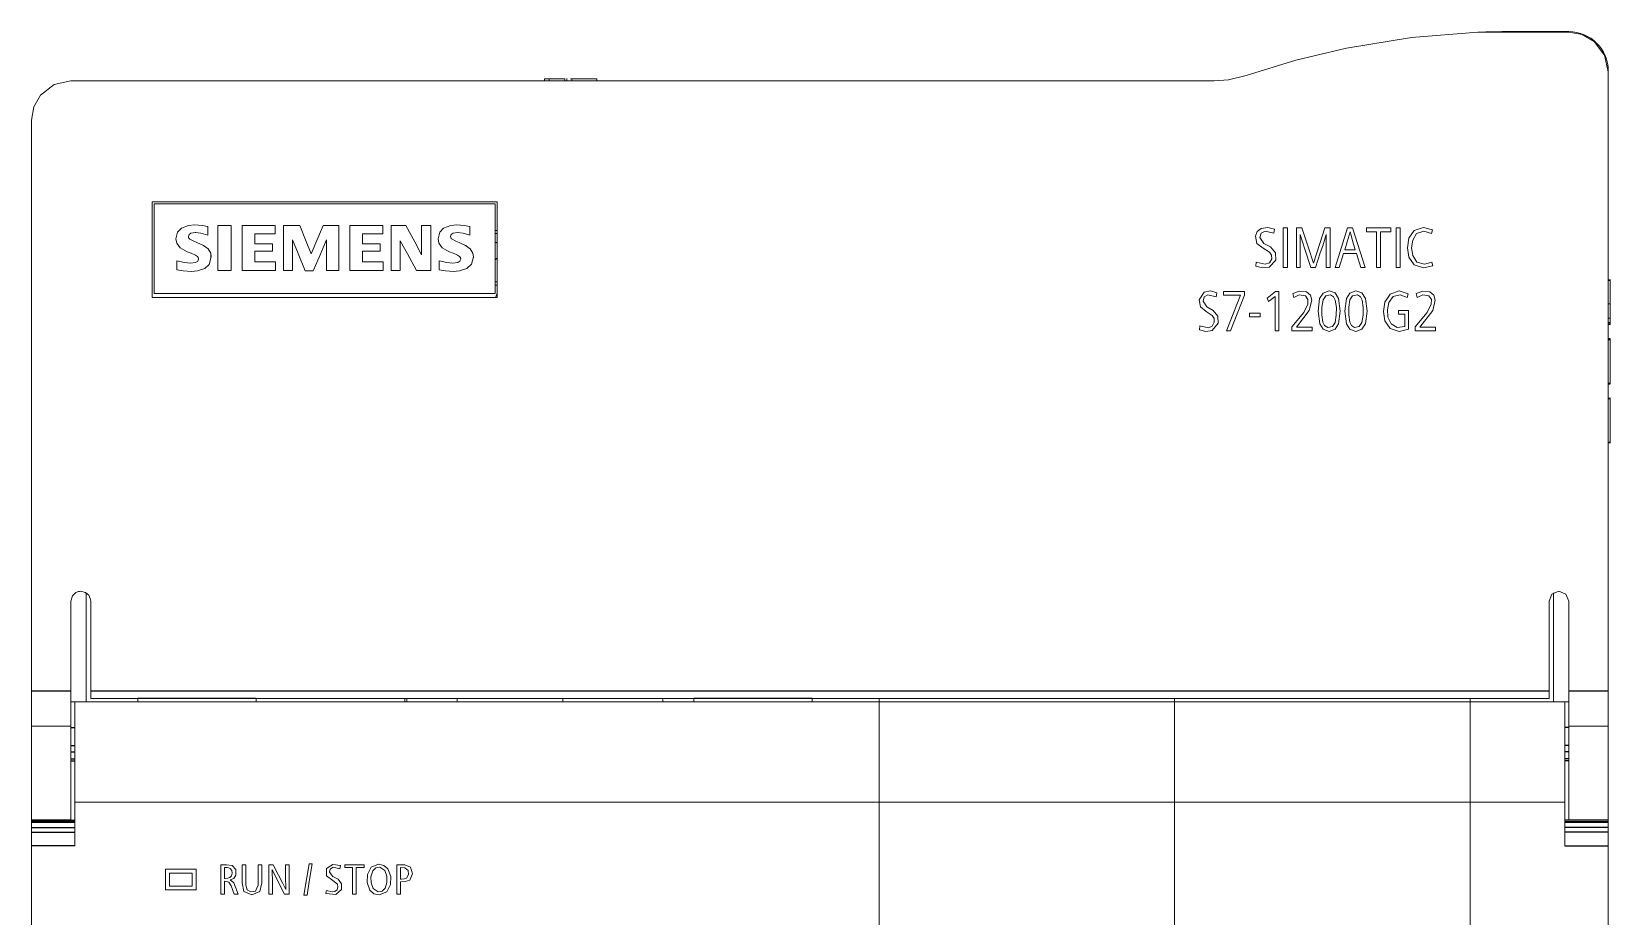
# Model space of a CAD drawing. Header units: inches. Extents: x 57 to 2760, y -193 to 2149.
# Drawn here: x 527.6 to 607.7, y 1696.5 to 1741.4 of the extents above; entities that cross this region are included whole.
import ezdxf

# ---------------------------------------------------------------- set-up
doc = ezdxf.new("R2010")
doc.units = ezdxf.units.IN
doc.header["$MEASUREMENT"] = 0
doc.layers.add('1', color=7, linetype='Continuous')

# ---------------------------------------------------------------- blocks, each defined once
blk = doc.blocks.new('S7-1200G2_1214Dcdcdc')
at = {"layer": '1', "color": 7, "linetype": 'Continuous', "lineweight": 13}
for p, q in [((73.386235, 64.96842), (78, 64.96842)), ((78, 65.000002), (75, 65.000002)), ((60, 62.500002), (2, 62.500002)), ((26.025921, 62.600002), (26.025921, 62.500002)), ((26.257261, 62.600002), (26.257261, 62.500002)), ((27.055037, 62.600002), (27.055037, 62.500002)), ((27.167795, 62.500004), (27.167795, 62.612502)), ((27.421369, 62.600002), (27.421369, 62.500002)), ((27.581242, 62.600002), (27.581242, 62.612502)), ((28.66806, 62.600002), (28.66806, 62.612502)), ((28.685, 62.600002), (28.685, 62.500002)), ((80.0125, 57.827818), (80, 57.827818)), ((80.0125, 57.819045), (80, 57.819045)), ((6.122517, 56.359193), (23.622517, 56.359193)), ((23.522517, 56.263735), (6.222517, 56.263735)), ((8.301178, 54.800002), (8.334163, 54.800002)), ((9.452828, 55.15497), (10.119941, 55.15497)), ((10.679927, 55.15497), (12.353392, 55.15497)), ((12.353392, 54.739031), (11.324317, 54.739031)), ((12.777034, 55.15497), (13.616201, 55.15497)), ((14.789737, 55.15497), (15.589948, 55.15497)), ((16.153181, 55.15497), (17.825023, 55.15497)), ((17.825023, 54.739031), (16.795947, 54.739031)), ((18.245418, 55.15497), (18.998558, 55.15497)), ((19.790654, 55.15497), (20.251628, 55.15497)), ((23.622506, 54.900002), (23.522514, 54.900002)), ((23.522515, 54.757), (23.622509, 54.757)), ((63.068279, 54.976327), (63.027293, 54.76881)), ((63.515391, 55.036677), (63.71892, 55.036677)), ((63.515391, 53.036677), (63.515391, 55.036677)), ((63.71892, 55.036677), (63.71892, 53.036677)), ((64.176279, 55.036677), (64.45945, 55.036677)), ((64.176279, 53.036677), (64.176279, 55.036677)), ((64.370028, 54.702108), (64.370028, 53.036677)), ((65.613094, 55.036677), (65.885087, 55.036677)), ((65.681092, 53.036677), (65.681092, 54.702108)), ((65.885087, 55.036677), (65.885087, 53.036677)), ((66.15056, 53.036677), (66.776517, 55.036677)), ((66.776517, 55.036677), (67.033607, 55.036677)), ((67.033607, 55.036677), (67.664687, 53.036677)), ((67.735014, 55.036677), (68.97482, 55.036677)), ((67.735014, 54.8461), (67.735014, 55.036677)), ((68.249194, 54.8461), (67.735014, 54.8461)), ((68.249194, 53.036677), (68.249194, 54.8461)), ((68.453189, 54.8461), (68.453189, 53.036677)), ((68.97482, 54.8461), (68.453189, 54.8461)), ((68.97482, 55.036677), (68.97482, 54.8461)), ((69.237964, 55.036677), (69.441493, 55.036677)), ((69.237964, 53.036677), (69.237964, 55.036677)), ((69.441493, 55.036677), (69.441493, 53.036677)), ((71.092083, 54.942447), (71.026414, 54.757164)), ((80, 55.236276), (80.0125, 55.236276)), ((80, 55.233517), (80.0125, 55.233517)), ((11.324317, 54.228342), (12.220294, 54.228342)), ((12.220294, 53.852552), (11.324317, 53.852552)), ((16.795947, 54.228342), (17.690301, 54.228342)), ((17.690301, 53.852552), (16.795947, 53.852552)), ((22.050989, 54.162552), (22.034697, 54.135005)), ((66.572988, 53.737047), (66.356884, 53.036677)), ((67.228753, 53.737047), (66.572988, 53.737047)), ((66.634, 53.927624), (67.167741, 53.927624)), ((67.167741, 53.927624), (67.011251, 54.453829)), ((67.444857, 53.036677), (67.228753, 53.737047)), ((10.119941, 52.879351), (9.452828, 52.879351)), ((12.376116, 52.879351), (10.679927, 52.879351)), ((11.324317, 53.319379), (12.376116, 53.319379)), ((13.239631, 52.879351), (12.777034, 52.879351)), ((15.589948, 52.879351), (14.960167, 52.879351)), ((17.847747, 52.879351), (16.153181, 52.879351)), ((16.795947, 53.319379), (17.847747, 53.319379)), ((18.706392, 52.879351), (18.245418, 52.879351)), ((20.251628, 52.879351), (19.526081, 52.879351)), ((21.713466, 53.591855), (21.710394, 53.58666)), ((22.417365, 53.579913), (22.438795, 53.542488)), ((62.119096, 53.097555), (62.145178, 53.299249)), ((63.71892, 53.036677), (63.515391, 53.036677)), ((64.370028, 53.036677), (64.176279, 53.036677)), ((65.152475, 53.036677), (64.916343, 53.036677)), ((65.885087, 53.036677), (65.681092, 53.036677)), ((66.356884, 53.036677), (66.15056, 53.036677)), ((67.664687, 53.036677), (67.444857, 53.036677)), ((68.453189, 53.036677), (68.249194, 53.036677)), ((69.441493, 53.036677), (69.237964, 53.036677)), ((71.051098, 53.305073), (71.101864, 53.119789)), ((14.291431, 52.856868), (13.890513, 52.856868)), ((23.52253, 52.130002), (23.622565, 52.130002)), ((23.622539, 52.300002), (23.522555, 52.300002)), ((80.1, 52.369006), (80, 52.369006)), ((80.1125, 52.400531), (80.000002, 52.400531)), ((80.1125, 52.400243), (80.000002, 52.400243)), ((6.222517, 51.712498), (23.522517, 51.712498)), ((60.102082, 51.546222), (60.140139, 51.753739)), ((61.543483, 51.814088), (60.48265, 51.814088)), ((60.48265, 51.814088), (60.48265, 51.623511)), ((60.48265, 51.623511), (61.349739, 51.623511)), ((61.349739, 51.623511), (60.62666, 49.814088)), ((60.834243, 49.814088), (61.543483, 51.623511)), ((61.543483, 51.623511), (61.543483, 51.814088)), ((63.119813, 51.814088), (62.688647, 51.47952)), ((62.688647, 51.47952), (62.76822, 51.303236)), ((62.76822, 51.303236), (63.101217, 51.563162)), ((63.101217, 51.563162), (63.101217, 49.814088)), ((63.283717, 51.814088), (63.119813, 51.814088)), ((63.283717, 49.814088), (63.283717, 51.814088)), ((63.997282, 51.707154), (64.04442, 51.509165)), ((69.795754, 51.516577), (69.851109, 51.70133)), ((70.258057, 51.707154), (70.305196, 51.509165)), ((61.798204, 50.71033), (61.798204, 50.534046)), ((62.343541, 50.71033), (61.798204, 50.71033)), ((61.798204, 50.534046), (62.343541, 50.534046)), ((62.343541, 50.534046), (62.343541, 50.71033)), ((69.351613, 50.845851), (69.351613, 50.655274)), ((69.862353, 50.845851), (69.351613, 50.845851)), ((69.351613, 50.655274), (69.673366, 50.655274)), ((69.673366, 50.655274), (69.673366, 50.040134)), ((69.862353, 49.900377), (69.862353, 50.845851)), ((80.1, 51.193702), (80, 51.193702)), ((59.282996, 50.076661), (59.258778, 49.874967)), ((60.62666, 49.814088), (60.834243, 49.814088)), ((63.101217, 49.814088), (63.283717, 49.814088)), ((63.949711, 50.015782), (63.949711, 49.814088)), ((63.949711, 49.814088), (64.982001, 49.814088)), ((64.982001, 50.004665), (64.177187, 50.004665)), ((64.982001, 49.814088), (64.982001, 50.004665)), ((70.210486, 50.015782), (70.210486, 49.814088)), ((70.210486, 49.814088), (71.242777, 49.814088)), ((71.242777, 50.004665), (70.437962, 50.004665)), ((71.242777, 49.814088), (71.242777, 50.004665)), ((80.1, 50.463529), (80, 50.463529)), ((80.1, 50.23427), (80, 50.23427)), ((80.1, 50.169006), (80, 50.169006)), ((80.000002, 50.137769), (80.1125, 50.137769)), ((80.1, 49.431481), (80, 49.431481)), ((80.1, 49.369006), (80, 49.369006)), ((80.1125, 49.400243), (80.000002, 49.400243)), ((80.1, 47.169006), (80, 47.169006)), ((80.1, 47.104858), (80, 47.104858)), ((80.000002, 47.137769), (80.1125, 47.137769)), ((80.1, 46.400243), (80, 46.400243)), ((80.1, 46.369006), (80, 46.369006)), ((80.1125, 46.400531), (80.000002, 46.400531)), ((80.1125, 46.400243), (80.1, 46.400243)), ((80.1125, 45.566876), (80.1, 45.566876)), ((80.1, 44.169006), (80, 44.169006)), ((80.000002, 44.137769), (80.1125, 44.137769)), ((2.770571, 36.520377), (2.770571, 31.000002)), ((77.229429, 36.521361), (77.229429, 31.000002)), ((1.999972, 31.000002), (2.2, 31.000002)), ((2.2, 31.000002), (43, 31.000002)), ((3, 31.172255), (77, 31.172255)), ((18.939382, 31.172596), (18.942395, 31.000002)), ((19.04712, 31.000002), (19.044106, 31.172649)), ((19.769058, 31.000002), (19.769058, 31.012502)), ((24.062335, 31), (24.062335, 31.012502)), ((25.562599, 31), (25.562599, 31.012502)), ((58, 31.000002), (43, 31.000002)), ((73, 31.000002), (58, 31.000002)), ((73, 31.000002), (77.8, 31.000002)), ((77.8, 31.000002), (78.000028, 31.000002)), ((0, 29.755881), (2, 29.755881)), ((2, 25.004426), (2, 29.755881)), ((78, 29.755881), (80, 29.755881)), ((78, 29.755881), (78, 25.004426)), ((2.2, 25.908455), (43, 25.908455)), ((58, 25.908455), (43, 25.908455)), ((73, 25.908455), (58, 25.908455)), ((73, 25.908455), (77.8, 25.908455)), ((0, 25.004426), (2, 25.004426)), ((0, 24.923071), (0, 24.881134)), ((0, 24.923071), (2.2, 24.923071)), ((0, 24.881134), (2.2, 24.881134)), ((80, 24.923071), (77.8, 24.923071)), ((80, 24.881134), (77.8, 24.881134)), ((78, 25.004426), (80, 25.004426)), ((80, 24.923071), (80, 24.881134)), ((8.35, 22.500002), (6.8, 22.500002)), ((10.677688, 22.730002), (10.868459, 22.730002)), ((11.504361, 22.730002), (11.685091, 22.730002)), ((12.037348, 22.730002), (12.266189, 22.730002)), ((12.88996, 22.730002), (13.070272, 22.730002)), ((14.080185, 22.772598), (14.237488, 22.772598)), ((15.886651, 22.730002), (16.873973, 22.730002)), ((16.28158, 22.587), (15.886651, 22.587)), ((16.873973, 22.587), (16.472351, 22.587)), ((7, 22.300002), (8.15, 22.300002)), ((8.15, 21.650002), (7, 21.650002)), ((9.790771, 22.039332), (9.820056, 22.039332)), ((18.725203, 22.005864), (18.767875, 22.005864)), ((6.8, 21.450002), (8.35, 21.450002)), ((9.790771, 21.230002), (9.6, 21.230002)), ((10.479387, 21.230002), (10.27732, 21.230002)), ((12.218078, 21.230002), (12.037348, 21.230002)), ((13.070272, 21.230002), (12.839757, 21.230002)), ((13.977688, 21.186264), (13.820386, 21.186264)), ((16.472351, 21.230002), (16.28158, 21.230002)), ((18.725203, 21.230002), (18.534432, 21.230002))]:
    blk.add_line(p, q, dxfattribs=at)
at = {"layer": '1', "color": 7, "linetype": 'Continuous', "lineweight": 25}
for p, q in [((78, 64.96842), (78, 65.000002)), ((2, 31.537434), (0, 31.537434)), ((77, 31.537434), (3, 31.537434)), ((80, 31.537434), (78, 31.537434)), ((11.4, 31.166668), (5.4, 31.166668)), ((39.6, 31.166668), (33.6, 31.166668)), ((1.999972, 29.686741), (2.2, 29.686741)), ((78.000028, 29.686741), (77.8, 29.686741)), ((1.999972, 28.786248), (2.2, 28.786248)), ((1.999972, 28.453152), (2.2, 28.453152)), ((1.999972, 28.108574), (2.2, 28.108574)), ((78.000028, 28.786248), (77.8, 28.786248)), ((78.000028, 28.453152), (77.8, 28.453152)), ((78.000028, 28.108574), (77.8, 28.108574)), ((1.999972, 28.000002), (2.2, 28.000002)), ((78.000028, 28.000002), (77.8, 28.000002)), ((0, 24.985693), (2.2, 24.985693)), ((80, 24.985693), (77.8, 24.985693)), ((0, 24.614556), (2.2, 24.614556)), ((0, 24.383421), (2.2, 24.383421)), ((80, 24.614556), (77.8, 24.614556)), ((80, 24.383421), (77.8, 24.383421)), ((2.2, 23.683648), (0, 23.683648)), ((77.8, 23.683648), (80, 23.683648))]:
    blk.add_line(p, q, dxfattribs=at)
at = {"layer": '1', "color": 7, "linetype": 'Continuous', "lineweight": 13}
for points in [[(73.386235, 64.96842), (70.025774, 64.698958), (66.717363, 64.159819), (64.154134, 63.548456), (61.623057, 62.770511)], [(80, 62.961755), (79.812878, 63.809272), (79.283546, 64.500686), (78.685549, 64.846853), (78, 64.96842)], [(2, 62.500002), (1.142897, 62.30705), (0.454922, 61.769973), (0.117235, 61.174686), (0, 60.500002)], [(26.257261, 62.600002), (26.127711, 62.600002), (26.025921, 62.600002)], [(27.055037, 62.600002), (26.720491, 62.600002), (26.257261, 62.600002)], [(26.914931, 62.600002), (26.780691, 62.600002), (26.670707, 62.600002)], [(27.468484, 62.600002), (27.404426, 62.600002), (27.345802, 62.600002)], [(28.685, 62.600002), (27.977367, 62.600002), (27.421369, 62.600002)], [(61.623057, 62.770511), (60.725534, 62.552873), (60, 62.500002)], [(80, 62.961755), (80, 45.431066), (80, 31.537434)], [(0, 60.500002), (0, 44.334296), (0, 31.537434)], [(6.122517, 51.502592), (6.122517, 54.224751), (6.122517, 56.359193)], [(6.222517, 56.263735), (6.222517, 53.717192), (6.222517, 51.712498)], [(23.522517, 51.712498), (23.522517, 54.263358), (23.522517, 56.263735)], [(23.622517, 56.359193), (23.622517, 53.641938), (23.622517, 51.502593)], [(7.326505, 54.491716), (7.410742, 54.829374), (7.60244, 55.028101)], [(7.537514, 54.032417), (7.36579, 54.266747), (7.326505, 54.491716)], [(7.60244, 55.028101), (7.969581, 55.16769), (8.279292, 55.193513)], [(8.318248, 54.801663), (8.088153, 54.769612), (7.992242, 54.706012), (7.956286, 54.597708)], [(7.956286, 54.597708), (7.965784, 54.544434), (7.982447, 54.513573), (8.006043, 54.487314), (8.034197, 54.466021)], [(8.279292, 55.193513), (8.650716, 55.16802), (8.936667, 55.108398)], [(8.936667, 54.66837), (8.596162, 54.772752), (8.318248, 54.801663)], [(8.936667, 55.108398), (8.936667, 54.862), (8.936667, 54.66837)], [(9.452828, 52.879351), (9.452828, 54.154173), (9.452828, 55.15497)], [(10.119941, 55.15497), (10.119941, 53.881098), (10.119941, 52.879351)], [(10.679927, 52.879351), (10.679927, 54.154173), (10.679927, 55.15497)], [(11.324317, 54.739031), (11.324317, 54.453069), (11.324317, 54.228342)], [(12.353392, 55.15497), (12.353392, 54.922061), (12.353392, 54.739031)], [(12.777034, 52.879351), (12.777034, 54.154173), (12.777034, 55.15497)], [(13.616201, 55.15497), (13.938817, 54.355632), (14.192419, 53.727288)], [(14.192419, 53.727288), (14.526985, 54.526952), (14.789737, 55.15497)], [(15.589948, 55.15497), (15.589948, 53.881098), (15.589948, 52.879351)], [(16.153181, 52.879351), (16.153181, 54.154173), (16.153181, 55.15497)], [(16.795947, 54.739031), (16.795947, 54.453069), (16.795947, 54.228342)], [(17.825023, 55.15497), (17.825023, 54.922061), (17.825023, 54.739031)], [(18.245418, 52.879351), (18.245418, 54.154173), (18.245418, 55.15497)], [(18.998558, 55.15497), (19.442047, 54.326849), (19.790654, 53.675898)], [(19.790654, 53.675898), (19.790654, 54.504382), (19.790654, 55.15497)], [(20.251628, 55.15497), (20.251628, 53.881098), (20.251628, 52.879351)], [(20.626575, 54.49011), (20.711616, 54.828781), (20.904133, 55.028101)], [(20.837584, 54.032417), (20.666272, 54.265954), (20.626575, 54.49011)], [(20.904133, 55.028101), (21.270301, 55.167763), (21.579363, 55.193513)], [(21.618318, 54.801663), (21.387736, 54.769177), (21.291986, 54.704854), (21.256356, 54.596102)], [(21.256356, 54.596102), (21.266008, 54.543363), (21.282795, 54.512907), (21.306332, 54.487054), (21.334267, 54.466021)], [(21.579363, 55.193513), (21.951697, 55.168074), (22.238361, 55.108398)], [(22.238361, 54.66837), (21.89695, 54.772841), (21.618318, 54.801663)], [(22.238361, 55.108398), (22.238361, 54.862), (22.238361, 54.66837)], [(62.145178, 53.299249), (62.592613, 53.199483), (62.808645, 53.271759), (62.925393, 53.464285), (62.923348, 53.656454), (62.821906, 53.817033), (62.484227, 54.011723), (62.177275, 54.246047), (62.107463, 54.61807), (62.195778, 54.85815), (62.396888, 55.015193), (62.735552, 55.061672), (63.068279, 54.976327)], [(63.027293, 54.76881), (62.587671, 54.871174), (62.387653, 54.766477), (62.318195, 54.55471), (62.530978, 54.255316), (62.872663, 54.071238), (63.118002, 53.782984), (63.130462, 53.404267), (62.793952, 53.042595), (62.451774, 53.015474), (62.119096, 53.097555)], [(64.916343, 53.036677), (64.600928, 53.966691), (64.370028, 54.702108)], [(64.45945, 55.036677), (64.789787, 54.034285), (65.043025, 53.244194)], [(65.043025, 53.244194), (65.360167, 54.248915), (65.613094, 55.036677)], [(65.681092, 54.702108), (65.512825, 54.132766), (65.392737, 53.767491), (65.27262, 53.402128), (65.152475, 53.036677)], [(66.903199, 54.839218), (66.756193, 54.327739), (66.634, 53.927624)], [(67.011251, 54.453829), (66.949309, 54.669268), (66.903199, 54.839218)], [(71.101864, 53.119789), (70.623145, 53.008637), (70.161446, 53.159623), (69.883205, 53.557834), (69.808086, 54.036356), (69.886244, 54.514626), (70.161197, 54.91354), (70.619825, 55.066321), (71.092083, 54.942447)], [(71.026414, 54.757164), (70.649035, 54.875221), (70.280279, 54.750288), (70.081038, 54.412216), (70.024138, 54.023397), (70.08311, 53.635504), (70.294596, 53.306346), (70.670901, 53.200228), (71.051098, 53.305073)], [(8.0975, 53.749771), (7.900628, 53.833719), (7.775122, 53.892139), (7.652503, 53.956188), (7.537514, 54.032417)], [(8.034197, 54.466021), (8.230383, 54.370264), (8.388043, 54.302215)], [(8.414013, 53.589177), (8.312002, 53.653722), (8.241575, 53.687973), (8.169899, 53.719703), (8.0975, 53.749771)], [(8.388043, 54.302215), (8.721291, 54.142898), (8.959391, 53.979421)], [(8.959391, 53.979421), (9.089652, 53.762994), (9.116836, 53.565088)], [(9.100634, 53.546452), (9.097618, 53.639515), (9.096575, 53.723295)], [(11.324317, 53.852552), (11.324317, 53.554001), (11.324317, 53.319379)], [(12.220294, 54.228342), (12.220294, 54.017912), (12.220294, 53.852552)], [(13.239631, 54.433902), (13.239631, 53.563573), (13.239631, 52.879351)], [(13.890513, 52.856868), (13.525939, 53.7402), (13.239631, 54.433902)], [(14.960167, 54.433902), (14.585756, 53.550955), (14.291431, 52.856868)], [(14.960167, 52.879351), (14.960167, 53.750119), (14.960167, 54.433902)], [(16.795947, 53.852552), (16.795947, 53.554001), (16.795947, 53.319379)], [(17.690301, 54.228342), (17.690301, 54.017912), (17.690301, 53.852552)], [(18.706392, 54.380906), (18.706392, 53.540239), (18.706392, 52.879351)], [(19.526081, 52.879351), (19.066969, 53.72038), (18.706392, 54.380906)], [(21.399193, 53.749771), (21.201615, 53.833389), (21.075703, 53.891736), (20.952759, 53.95588), (20.837584, 54.032417)], [(21.334267, 54.466021), (21.531319, 54.370151), (21.689737, 54.302215)], [(21.71733, 53.589177), (21.614594, 53.653496), (21.543847, 53.687787), (21.471877, 53.719598), (21.399193, 53.749771)], [(21.689737, 54.302215), (22.023369, 54.143484), (22.261085, 53.979421)], [(22.261085, 53.979421), (22.390925, 53.764683), (22.41853, 53.5683)], [(23.625884, 54.262413), (23.574215, 54.297923), (23.52928, 54.319648)], [(7.373576, 53.375587), (7.760115, 53.278357), (8.071529, 53.248718)], [(7.373576, 52.916288), (7.373576, 53.173514), (7.373576, 53.375587)], [(8.112108, 52.832779), (7.695635, 52.85727), (7.373576, 52.916288)], [(8.071529, 53.248718), (8.321564, 53.28039), (8.429523, 53.344672), (8.472447, 53.460702)], [(8.78896, 52.982131), (8.419597, 52.85624), (8.112108, 52.832779)], [(8.472447, 53.460702), (8.453954, 53.539289), (8.414013, 53.589177)], [(8.424569, 53.589963), (8.424569, 53.582631), (8.424569, 53.576871)], [(9.116836, 53.565088), (9.01548, 53.191411), (8.78896, 52.982131)], [(12.376116, 53.319379), (12.376116, 53.072981), (12.376116, 52.879351)], [(17.847747, 53.319379), (17.847747, 53.072981), (17.847747, 52.879351)], [(20.67527, 53.375587), (21.062714, 53.278274), (21.374846, 53.248718)], [(20.67527, 52.916288), (20.67527, 53.173514), (20.67527, 53.375587)], [(21.412179, 52.832779), (20.996662, 52.85761), (20.67527, 52.916288)], [(21.374846, 53.248718), (21.624881, 53.28039), (21.73284, 53.344672), (21.775764, 53.460702)], [(22.090654, 52.982131), (21.720325, 52.856307), (21.412179, 52.832779)], [(21.775764, 53.460702), (21.756965, 53.539084), (21.71733, 53.589177)], [(22.41853, 53.5683), (22.317625, 53.192742), (22.090654, 52.982131)], [(23.541655, 53.444658), (23.59703, 53.482048), (23.63685, 53.517024)], [(80.1, 52.400248), (80.1, 52.400241), (80.1, 52.400219), (80.1, 52.399791), (80.1, 52.392943), (80.1, 52.283107), (80.1, 51.193702)], [(23.622517, 51.502593), (13.822517, 51.502592), (6.122517, 51.502592)], [(23.606139, 51.700002), (23.572028, 51.58945), (23.545228, 51.502588)], [(60.140139, 51.753739), (59.821903, 51.840097), (59.499081, 51.784044), (59.246865, 51.385348), (59.310256, 51.027646), (59.593139, 50.791874), (59.909967, 50.595659), (60.004416, 50.438952), (60.009678, 50.254447), (59.911749, 50.060513), (59.711124, 49.977528), (59.282996, 50.076661)], [(59.258778, 49.874967), (59.579078, 49.791544), (59.905279, 49.827657), (60.201666, 50.198943), (60.185105, 50.564122), (59.958936, 50.848342), (59.637249, 51.035281), (59.443711, 51.330346), (59.501909, 51.536089), (59.685723, 51.647168), (60.102082, 51.546222)], [(64.04442, 51.509165), (64.327326, 51.648775), (64.634531, 51.599957), (64.766495, 51.408741), (64.760543, 51.173642), (64.554224, 50.749128), (63.949711, 50.015782)], [(64.177187, 50.004665), (64.833005, 50.855667), (64.96719, 51.369712), (64.893088, 51.626496), (64.688189, 51.798123), (64.331977, 51.834768), (63.997282, 51.707154)], [(66.145328, 50.243416), (66.00934, 50.031893), (65.76609, 49.985211), (65.610695, 50.090719), (65.527086, 50.26134), (65.472647, 50.635051), (65.473493, 51.013792), (65.53296, 51.386349)], [(65.53296, 51.386349), (65.667964, 51.598604), (65.911899, 51.643851), (66.067659, 51.538418), (66.151387, 51.367833), (66.205703, 50.994752), (66.204648, 50.61606), (66.145328, 50.243416)], [(67.505859, 50.243416), (67.36987, 50.031893), (67.126621, 49.985211), (66.971226, 50.090719), (66.887616, 50.26134), (66.833178, 50.635051), (66.834023, 51.013792), (66.89349, 51.386349)], [(66.89349, 51.386349), (67.028494, 51.598604), (67.272429, 51.643851), (67.428189, 51.538418), (67.511918, 51.367833), (67.566233, 50.994752), (67.565178, 50.61606), (67.505859, 50.243416)], [(69.851109, 51.70133), (69.386339, 51.843603), (68.933386, 51.68444), (68.671847, 51.279941), (68.598756, 50.805267), (68.668241, 50.329185), (68.93605, 49.930199), (69.392509, 49.786348), (69.862353, 49.900377)], [(69.673366, 50.040134), (69.299666, 49.982451), (68.97948, 50.171064), (68.826119, 50.512787), (68.801907, 50.885714), (68.873628, 51.253337), (69.082595, 51.562997), (69.444225, 51.648763), (69.795754, 51.516577)], [(70.305196, 51.509165), (70.588102, 51.648775), (70.895306, 51.599957), (71.027271, 51.408741), (71.021319, 51.173642), (70.814999, 50.749128), (70.210486, 50.015782)], [(70.437962, 50.004665), (71.093781, 50.855667), (71.227966, 51.369712), (71.153864, 51.626496), (70.948965, 51.798123), (70.592752, 51.834768), (70.258057, 51.707154)], [(80.1, 51.193702), (80.1, 50.804705), (80.1, 50.446529)], [(80.1, 50.463529), (80.1, 50.335144), (80.1, 50.23427)], [(80.1, 50.23427), (80.1, 50.143824), (80.1, 50.138144), (80.1, 50.137788), (80.1, 50.137771), (80.1, 50.137765)], [(80.1, 49.400249), (80.1, 49.400245), (80.1, 49.400232), (80.1, 49.399975), (80.1, 49.395863), (80.1, 49.330078), (80.1, 48.318441), (80.1, 47.221742), (80.1, 47.143015), (80.1, 47.138095), (80.1, 47.137788), (80.1, 47.137773), (80.1, 47.137767)], [(80.1, 46.400248), (80.1, 46.400244), (80.1, 46.400232), (80.1, 46.399999), (80.1, 46.396282), (80.1, 46.337331), (80.1, 45.356333), (80.1, 44.21887), (80.1, 44.142845), (80.1, 44.138081), (80.1, 44.137784), (80.1, 44.137769), (80.1, 44.137764)], [(2, 36.102503), (2.082774, 36.377982), (2.247862, 36.534215)], [(2, 31.537434), (2, 34.094065), (2, 36.102503)], [(2.247863, 36.534213), (2.324893, 36.57071), (2.388983, 36.589957)], [(2.388983, 36.589957), (2.438424, 36.59865), (2.477734, 36.601996)], [(2.477733, 36.602), (2.738862, 36.541746), (2.89912, 36.403573)], [(2.899121, 36.403573), (2.979915, 36.242235), (3, 36.102503)], [(3, 36.102503), (3, 33.546239), (3, 31.537434)], [(77, 36.102503), (77.146313, 36.455922), (77.499595, 36.602502), (77.8534, 36.456209), (78, 36.102503)], [(77, 31.537434), (77, 34.094065), (77, 36.102503)], [(78, 36.102503), (78, 33.546239), (78, 31.537434)], [(0, 31.537434), (0, 30.440214), (0, 29.755881)], [(2, 29.755881), (2, 30.653626), (2, 31.537434)], [(3, 31.537434), (3, 31.332898), (3, 31.172255)], [(77, 31.172255), (77, 31.376812), (77, 31.537434)], [(78, 31.537434), (78, 30.440214), (78, 29.755881)], [(80, 31.537434), (80, 30.440214), (80, 29.755881)], [(2.2, 26.062357), (2.2, 27.166245), (2.2, 28.454894), (2.2, 29.608143), (2.2, 30.352574), (2.2, 30.840053), (2.2, 30.999997)], [(5.4, 31.166668), (5.4, 31.011435), (5.4, 31.000676), (5.4, 31.000047), (5.4, 31.000009), (5.4, 31.000006)], [(11.4, 31.166668), (11.4, 31.011435), (11.4, 31.000676), (11.4, 31.000047), (11.4, 31.000009), (11.4, 31.000006)], [(18.627184, 31.000002), (18.756734, 31.000002), (18.858523, 31.000002)], [(18.858523, 31.000002), (19.412398, 31.000002), (19.6563, 31.000002)], [(20.144389, 31.000002), (20.198936, 31.000002), (20.241795, 31.000002)], [(20.241795, 31.000002), (20.470064, 31.000002), (20.649418, 31.000002)], [(20.649418, 31.000002), (20.774521, 31.000002), (20.872817, 31.000002)], [(21.6, 31.000002), (21.6, 31.172352)], [(22.920461, 31.000002), (23.050011, 31.000002), (23.1518, 31.000002)], [(23.1518, 31.000002), (23.705674, 31.000002), (23.949577, 31.000002)], [(24.315908, 31.000002), (25.023542, 31.000002), (25.57954, 31.000002)], [(26.95, 31.164037), (26.95, 31.071955), (26.95, 31.000002)], [(32.032449, 31.000002), (32.0259, 31.093658), (32.020735, 31.167518)], [(33.6, 31.166668), (33.6, 31.011435), (33.6, 31.000676), (33.6, 31.000047), (33.6, 31.000009), (33.6, 31.000006)], [(39.6, 31.166668), (39.6, 31.011435), (39.6, 31.000676), (39.6, 31.000047), (39.6, 31.000009), (39.6, 31.000006)], [(43, 31.000002), (43, 31.097423), (43, 31.173974)], [(43, 25.908455), (43, 26.998204), (43, 28.32131), (43, 29.530226), (43, 30.201315), (43, 30.700361), (43, 30.943802), (43, 30.989374), (43, 30.997965), (43, 30.999606), (43, 30.999921), (43, 30.999982), (43, 30.999994), (43, 30.999997)], [(43, 25.908455), (43, 26.998204), (43, 28.32131), (43, 29.530226), (43, 30.201315), (43, 30.700361), (43, 30.943802), (43, 30.989374), (43, 30.997965), (43, 30.999606), (43, 30.999921), (43, 30.999982), (43, 30.999994), (43, 30.999997)], [(58, 31.000002), (58, 31.097423), (58, 31.173974)], [(58, 31.000002), (58, 31.097423), (58, 31.173974)], [(58, 25.908455), (58, 26.998204), (58, 28.32131), (58, 29.530226), (58, 30.201315), (58, 30.700361), (58, 30.943802), (58, 30.989374), (58, 30.997965), (58, 30.999606), (58, 30.999921), (58, 30.999982), (58, 30.999994), (58, 30.999997)], [(58, 25.908455), (58, 26.998204), (58, 28.32131), (58, 29.530226), (58, 30.201315), (58, 30.700361), (58, 30.943802), (58, 30.989374), (58, 30.997965), (58, 30.999606), (58, 30.999921), (58, 30.999982), (58, 30.999994), (58, 30.999997)], [(73, 31.000002), (73, 31.097423), (73, 31.173974)], [(73, 31.000007), (73, 30.721747), (73, 29.909088), (73, 28.782179), (73, 27.226637), (73, 25.908455)], [(73, 25.908455), (73, 26.998204), (73, 28.32131), (73, 29.530226), (73, 30.201315), (73, 30.700361), (73, 30.943802), (73, 30.989374), (73, 30.997965), (73, 30.999606), (73, 30.999921), (73, 30.999982), (73, 30.999994), (73, 30.999997)], [(77.8, 26.062357), (77.8, 27.166245), (77.8, 28.454894), (77.8, 29.608143), (77.8, 30.352574), (77.8, 30.840053), (77.8, 30.999997)], [(0, 29.755881), (0, 28.633131), (0, 27.388839), (0, 26.314551), (0, 25.626837), (0, 25.162489), (0, 25.004426)], [(80, 29.755881), (80, 28.633131), (80, 27.388839), (80, 26.314551), (80, 25.626837), (80, 25.162489), (80, 25.004426)], [(72.999, 24.500002), (72.999, 26.180002), (72.999, 27.500002)], [(2.2, 25.908455), (2.2, 25.99464), (2.2, 26.062357)], [(2.2, 25.707282), (2.2, 25.819939), (2.2, 25.908455)], [(2.2, 23.683648), (2.2, 24.817), (2.2, 25.707282)], [(43, -25.908452), (43, 3.11208), (43, 25.908455)], [(43, -25.908452), (43, 3.112358), (43, 25.908455)], [(58, -25.908452), (58, 3.11208), (58, 25.908455)], [(58, -25.908452), (58, 3.11208), (58, 25.908455)], [(73, -25.908452), (73, 3.11208), (73, 25.908455)], [(73, 25.908455), (73, -3.112077), (73, -25.908452)], [(77.8, 25.908455), (77.8, 25.99464), (77.8, 26.062357)], [(77.8, 25.707282), (77.8, 25.819939), (77.8, 25.908455)], [(77.8, 23.683648), (77.8, 24.817), (77.8, 25.707282)], [(0, 24.985693), (0, 24.947679), (0, 24.923071)], [(0, 24.881134), (0, 24.837365), (0, 24.802981)], [(80, 24.985693), (80, 24.947679), (80, 24.923071)], [(80, 24.881134), (80, 24.837365), (80, 24.802981)], [(0, 24.802981), (0, 24.756629)], [(0, 24.756629), (0, 24.737513), (0, 24.722465)], [(0, 24.722465), (0, 24.614556)], [(0, 24.614556), (0, 24.520843), (0, 24.383421)], [(0, 24.383421), (0, 24.007589), (0, 23.683648)], [(80, 24.802981), (80, 24.756629)], [(80, 24.756629), (80, 24.737513), (80, 24.722465)], [(80, 24.722465), (80, 24.614556)], [(80, 24.614556), (80, 24.520843), (80, 24.383421)], [(80, 24.383421), (80, 24.007589), (80, 23.683648)], [(0, 23.683648), (0, -2.844495), (0, -23.683645)], [(80, 23.683648), (80, -2.844495), (80, -23.683645)], [(6.8, 22.500002), (6.8, 21.91203), (6.8, 21.450002)], [(8.35, 21.450002), (8.35, 22.03803), (8.35, 22.500002)], [(9.6, 21.230002), (9.6, 22.07004), (9.6, 22.730002)], [(9.6, 22.730002), (9.887514, 22.730002), (10.171629, 22.68678), (10.36538, 22.48038), (10.365345, 22.194219), (10.256353, 22.036697), (10.081111, 21.959084)], [(10.081947, 22.544403), (9.987007, 22.577751), (9.92193, 22.585247), (9.856385, 22.58701), (9.790771, 22.587)], [(9.790771, 22.587), (9.790771, 22.280311), (9.790771, 22.039332)], [(10.058519, 22.079647), (10.152735, 22.175171), (10.183396, 22.30611), (10.164774, 22.439665), (10.081947, 22.544403)], [(11.685091, 22.730002), (11.68466, 21.817981), (11.590145, 21.38017), (11.18378, 21.208708), (10.775155, 21.374939), (10.678155, 21.812994), (10.677688, 22.730002)], [(10.868459, 22.730002), (10.868459, 22.015854), (10.872441, 21.701843), (10.934141, 21.464282)], [(10.934141, 21.464282), (11.129862, 21.354604), (11.355392, 21.389554), (11.500502, 21.688598), (11.504361, 22.035705), (11.504361, 22.730002)], [(12.037348, 21.230002), (12.037348, 22.07004), (12.037348, 22.730002)], [(12.839757, 21.230002), (12.481025, 21.92633), (12.213895, 22.480509)], [(12.213895, 22.480509), (12.218078, 21.780276), (12.218078, 21.230002)], [(12.266189, 22.730002), (12.534902, 22.195643), (12.746045, 21.775767)], [(12.894143, 21.476452), (12.88996, 22.178442), (12.88996, 22.730002)], [(13.070272, 22.730002), (13.070272, 21.89004), (13.070272, 21.230002)], [(13.820386, 21.186264), (13.96588, 22.074653), (14.080185, 22.772598)], [(14.237488, 22.772598), (14.092007, 21.884293), (13.977688, 21.186264)], [(15.633126, 22.528049), (15.300881, 22.603062), (15.156363, 22.512623), (15.117365, 22.346596), (15.29443, 22.126911), (15.555696, 21.991604), (15.730856, 21.764192), (15.723564, 21.475244), (15.44257, 21.225889), (14.92945, 21.2745)], [(15.282962, 21.928658), (14.95993, 22.159518), (14.956833, 22.545912), (15.283442, 22.747923), (15.675799, 22.688166)], [(15.675799, 22.688166), (15.651902, 22.598501), (15.633126, 22.528049)], [(15.886651, 22.587), (15.886651, 22.667081), (15.886651, 22.730002)], [(16.28158, 21.230002), (16.28158, 21.989952), (16.28158, 22.587)], [(16.472351, 22.587), (16.472351, 21.827112), (16.472351, 21.230002)], [(16.873973, 22.730002), (16.873973, 22.649921), (16.873973, 22.587)], [(18.534432, 21.230002), (18.534432, 22.07004), (18.534432, 22.730002)], [(18.534432, 22.730002), (18.940105, 22.724982), (19.228029, 22.605254), (19.33522, 22.269687), (19.186074, 21.953421), (18.962617, 21.872866), (18.725203, 21.862862)], [(18.725203, 22.587), (18.725203, 22.261569), (18.725203, 22.005864)], [(19.027675, 22.049221), (19.129449, 22.233368), (19.104882, 22.445984), (18.942457, 22.576615), (18.725203, 22.587)], [(7, 21.650002), (7, 22.014012), (7, 22.300002)], [(8.15, 22.300002), (8.15, 21.936012), (8.15, 21.650002)], [(9.790771, 21.900514), (9.790771, 21.525034), (9.790771, 21.230002)], [(10.27732, 21.230002), (10.119126, 21.653666), (10.006773, 21.848279), (9.790771, 21.900514)], [(9.820056, 22.039332), (9.956367, 22.048609), (10.058519, 22.079647)], [(10.081111, 21.959084), (10.258369, 21.807938), (10.348661, 21.585041), (10.479387, 21.230002)], [(12.746045, 21.775767), (12.830604, 21.608949), (12.894143, 21.476452)], [(14.958317, 21.430813), (15.244971, 21.353154), (15.39239, 21.370302), (15.505457, 21.464038), (15.545097, 21.606421), (15.516714, 21.751493), (15.282962, 21.928658)], [(18.725203, 21.862862), (18.725203, 21.508467), (18.725203, 21.230002)], [(18.767875, 22.005864), (18.916623, 22.015162), (19.027675, 22.049221)], [(14.92945, 21.2745), (14.945615, 21.362036), (14.958317, 21.430813)]]:
    blk.add_lwpolyline(points, dxfattribs=at)
for points in [[(66.401347, 50.814618), (66.31674, 51.461877), (66.144725, 51.738871), (65.83821, 51.843663), (65.532383, 51.735129), (65.358766, 51.459335), (65.276942, 50.81528), (65.361644, 50.171345), (65.533607, 49.894144), (65.839358, 49.786032), (66.145118, 49.894764), (66.316433, 50.170631), (66.401347, 50.814618)], [(67.761877, 50.814618), (67.67727, 51.461877), (67.505256, 51.738871), (67.19874, 51.843663), (66.892913, 51.735129), (66.719296, 51.459335), (66.637472, 50.81528), (66.722174, 50.171345), (66.894137, 49.894144), (67.199888, 49.786032), (67.505649, 49.894764), (67.676963, 50.170631), (67.761877, 50.814618)], [(18.08428, 22.520063), (18.230855, 22.136965), (18.210989, 21.725967), (18.020221, 21.362625), (17.644417, 21.208854), (17.373726, 21.261784), (17.166584, 21.441556), (17.021208, 21.826417), (17.041636, 22.237405), (17.233996, 22.599188), (17.608361, 22.751273), (17.877158, 22.698762), (18.08428, 22.520063)], [(17.313248, 22.420417), (17.219784, 22.123006), (17.224068, 21.811175), (17.327053, 21.516936), (17.584751, 21.353737), (17.789363, 21.391044), (17.937162, 21.537785), (18.030862, 21.835317), (18.027508, 22.148468), (17.924001, 22.443158), (17.66537, 22.606447), (17.460396, 22.568028), (17.313248, 22.420417)]]:
    blk.add_lwpolyline(points, close=True, dxfattribs=at)
blk.add_arc((78, 63.000002), 2, 0, 90, dxfattribs=at)
blk.add_ellipse((75, 23.754426), major_axis=(0, 41.245575), ratio=1, start_param=0, end_param=0.039135777, dxfattribs=at)

msp = doc.modelspace()

# ---------------------------------------------------------------- block references
msp.add_blockref('S7-1200G2_1214Dcdcdc', (527.59765, 1676.40409))

doc.saveas('drawing.dxf')
